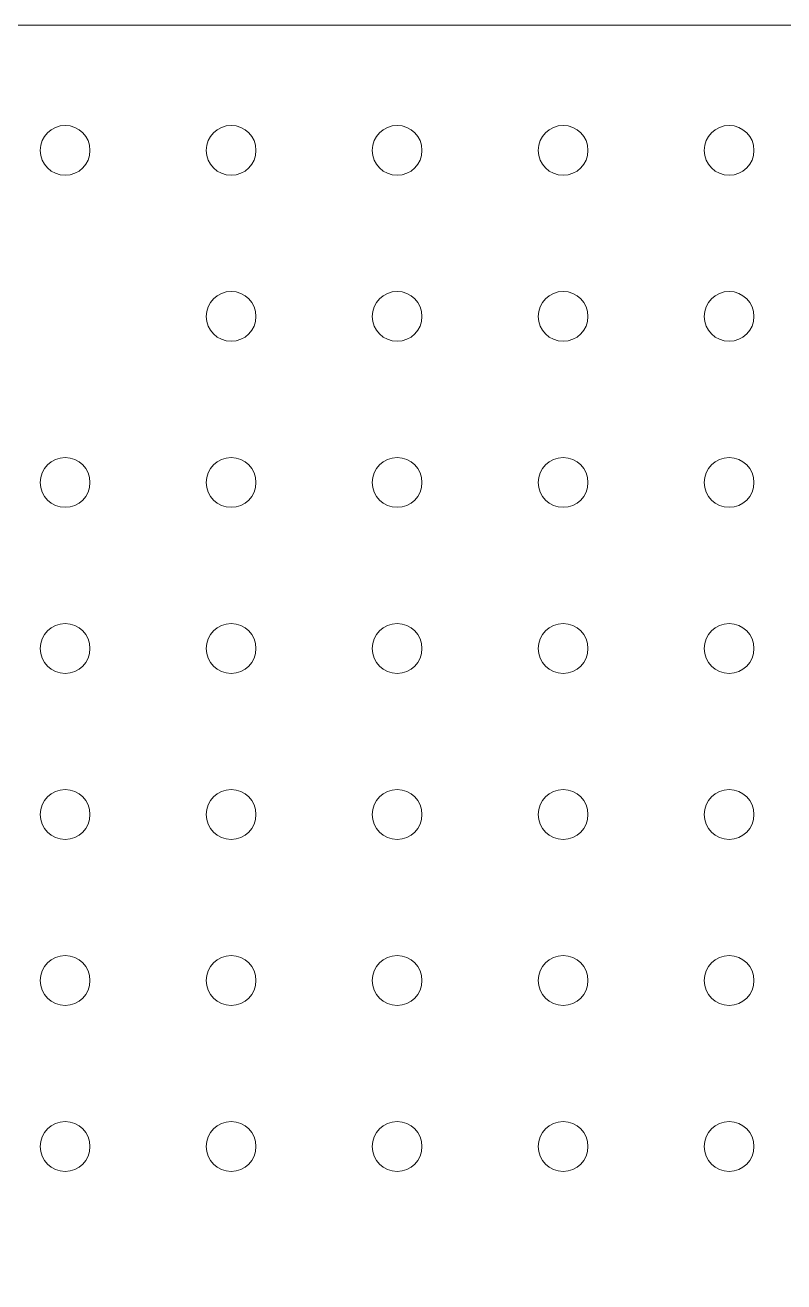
# Model space of a CAD drawing. Header units: millimetres. Extents: x -343 to 152, y -236 to 152.
# Drawn here: x -107.5 to -61.8, y 76.7 to 152.4 of the extents above; entities that cross this region are included whole.
import ezdxf

# ---------------------------------------------------------------- set-up
doc = ezdxf.new("R2010")
doc.units = ezdxf.units.MM
doc.header["$MEASUREMENT"] = 0
doc.layers.add('Layer 1', color=7, linetype='Continuous')

msp = doc.modelspace()

# ---------------------------------------------------------------- linework, layer by layer
at = {"layer": 'Layer 1', "color": 1, "lineweight": 20}
msp.add_open_spline([(-152.5693, -152.5693), (-152.5693, -152.5693), (152.4307, -152.5693), (152.4307, -152.5693), (152.4307, -152.5693), (152.4307, 152.4307), (152.4307, 152.4307), (152.4307, 152.4307), (-152.5693, 152.4307), (-152.5693, 152.4307), (-152.5693, 152.4307), (-152.5693, -152.5693), (-152.5693, -152.5693)], degree=3, knots=[0, 0, 0, 0, 0.25, 0.25, 0.25, 0.5, 0.5, 0.5, 0.75, 0.75, 0.75, 1, 1, 1, 1], dxfattribs=at)
at = {"layer": 'Layer 1', "color": 253, "lineweight": 9}
for points in [[(-105.058, 146.3891), (-105.8864, 146.3891), (-106.5579, 145.7175), (-106.5579, 144.889), (-106.5579, 144.0606), (-105.8864, 143.3891), (-105.058, 143.3891), (-104.2295, 143.3891), (-103.558, 144.0606), (-103.558, 144.889), (-103.558, 145.7175), (-104.2295, 146.3891), (-105.058, 146.3891)], [(-95.058, 146.3891), (-95.8863, 146.3891), (-96.558, 145.7175), (-96.558, 144.889), (-96.558, 144.0606), (-95.8863, 143.3891), (-95.058, 143.3891), (-94.2296, 143.3891), (-93.5579, 144.0606), (-93.5579, 144.889), (-93.5579, 145.7175), (-94.2296, 146.3891), (-95.058, 146.3891)], [(-85.0579, 146.3891), (-85.8864, 146.3891), (-86.5579, 145.7175), (-86.5579, 144.889), (-86.5579, 144.0606), (-85.8864, 143.3891), (-85.0579, 143.3891), (-84.2295, 143.3891), (-83.558, 144.0606), (-83.558, 144.889), (-83.558, 145.7175), (-84.2295, 146.3891), (-85.0579, 146.3891)], [(-75.058, 146.3891), (-75.8863, 146.3891), (-76.5579, 145.7175), (-76.5579, 144.889), (-76.5579, 144.0606), (-75.8863, 143.3891), (-75.058, 143.3891), (-74.2296, 143.3891), (-73.5579, 144.0606), (-73.5579, 144.889), (-73.5579, 145.7175), (-74.2296, 146.3891), (-75.058, 146.3891)], [(-65.0579, 146.3891), (-65.8863, 146.3891), (-66.558, 145.7175), (-66.558, 144.889), (-66.558, 144.0606), (-65.8863, 143.3891), (-65.0579, 143.3891), (-64.2295, 143.3891), (-63.558, 144.0606), (-63.558, 144.889), (-63.558, 145.7175), (-64.2295, 146.3891), (-65.0579, 146.3891)], [(-95.058, 136.389), (-95.8863, 136.389), (-96.558, 135.7175), (-96.558, 134.8891), (-96.558, 134.0607), (-95.8863, 133.389), (-95.058, 133.389), (-94.2296, 133.389), (-93.5579, 134.0607), (-93.5579, 134.8891), (-93.5579, 135.7175), (-94.2296, 136.389), (-95.058, 136.389)], [(-85.0579, 136.389), (-85.8864, 136.389), (-86.5579, 135.7175), (-86.5579, 134.8891), (-86.5579, 134.0607), (-85.8864, 133.389), (-85.0579, 133.389), (-84.2295, 133.389), (-83.558, 134.0607), (-83.558, 134.8891), (-83.558, 135.7175), (-84.2295, 136.389), (-85.0579, 136.389)], [(-75.058, 136.389), (-75.8863, 136.389), (-76.5579, 135.7175), (-76.5579, 134.8891), (-76.5579, 134.0607), (-75.8863, 133.389), (-75.058, 133.389), (-74.2296, 133.389), (-73.5579, 134.0607), (-73.5579, 134.8891), (-73.5579, 135.7175), (-74.2296, 136.389), (-75.058, 136.389)], [(-65.0579, 136.389), (-65.8863, 136.389), (-66.558, 135.7175), (-66.558, 134.8891), (-66.558, 134.0607), (-65.8863, 133.389), (-65.0579, 133.389), (-64.2295, 133.389), (-63.558, 134.0607), (-63.558, 134.8891), (-63.558, 135.7175), (-64.2295, 136.389), (-65.0579, 136.389)], [(-105.058, 126.3891), (-105.8864, 126.3891), (-106.5579, 125.7174), (-106.5579, 124.889), (-106.5579, 124.0607), (-105.8864, 123.389), (-105.058, 123.389), (-104.2295, 123.389), (-103.558, 124.0607), (-103.558, 124.889), (-103.558, 125.7174), (-104.2295, 126.3891), (-105.058, 126.3891)], [(-95.058, 126.3891), (-95.8863, 126.3891), (-96.558, 125.7174), (-96.558, 124.889), (-96.558, 124.0607), (-95.8863, 123.389), (-95.058, 123.389), (-94.2296, 123.389), (-93.5579, 124.0607), (-93.5579, 124.889), (-93.5579, 125.7174), (-94.2296, 126.3891), (-95.058, 126.3891)], [(-85.0579, 126.3891), (-85.8864, 126.3891), (-86.5579, 125.7174), (-86.5579, 124.889), (-86.5579, 124.0607), (-85.8864, 123.389), (-85.0579, 123.389), (-84.2295, 123.389), (-83.558, 124.0607), (-83.558, 124.889), (-83.558, 125.7174), (-84.2295, 126.3891), (-85.0579, 126.3891)], [(-75.058, 126.3891), (-75.8863, 126.3891), (-76.5579, 125.7174), (-76.5579, 124.889), (-76.5579, 124.0607), (-75.8863, 123.389), (-75.058, 123.389), (-74.2296, 123.389), (-73.5579, 124.0607), (-73.5579, 124.889), (-73.5579, 125.7174), (-74.2296, 126.3891), (-75.058, 126.3891)], [(-65.0579, 126.3891), (-65.8863, 126.3891), (-66.558, 125.7174), (-66.558, 124.889), (-66.558, 124.0607), (-65.8863, 123.389), (-65.0579, 123.389), (-64.2295, 123.389), (-63.558, 124.0607), (-63.558, 124.889), (-63.558, 125.7174), (-64.2295, 126.3891), (-65.0579, 126.3891)], [(-105.058, 116.389), (-105.8864, 116.389), (-106.5579, 115.7175), (-106.5579, 114.8891), (-106.5579, 114.0606), (-105.8864, 113.3891), (-105.058, 113.3891), (-104.2295, 113.3891), (-103.558, 114.0606), (-103.558, 114.8891), (-103.558, 115.7175), (-104.2295, 116.389), (-105.058, 116.389)], [(-95.058, 116.389), (-95.8863, 116.389), (-96.558, 115.7175), (-96.558, 114.8891), (-96.558, 114.0606), (-95.8863, 113.3891), (-95.058, 113.3891), (-94.2296, 113.3891), (-93.5579, 114.0606), (-93.5579, 114.8891), (-93.5579, 115.7175), (-94.2296, 116.389), (-95.058, 116.389)], [(-85.0579, 116.389), (-85.8864, 116.389), (-86.5579, 115.7175), (-86.5579, 114.8891), (-86.5579, 114.0606), (-85.8864, 113.3891), (-85.0579, 113.3891), (-84.2295, 113.3891), (-83.558, 114.0606), (-83.558, 114.8891), (-83.558, 115.7175), (-84.2295, 116.389), (-85.0579, 116.389)], [(-75.058, 116.389), (-75.8863, 116.389), (-76.5579, 115.7175), (-76.5579, 114.8891), (-76.5579, 114.0606), (-75.8863, 113.3891), (-75.058, 113.3891), (-74.2296, 113.3891), (-73.5579, 114.0606), (-73.5579, 114.8891), (-73.5579, 115.7175), (-74.2296, 116.389), (-75.058, 116.389)], [(-65.0579, 116.389), (-65.8863, 116.389), (-66.558, 115.7175), (-66.558, 114.8891), (-66.558, 114.0606), (-65.8863, 113.3891), (-65.0579, 113.3891), (-64.2295, 113.3891), (-63.558, 114.0606), (-63.558, 114.8891), (-63.558, 115.7175), (-64.2295, 116.389), (-65.0579, 116.389)], [(-105.058, 106.3891), (-105.8864, 106.3891), (-106.5579, 105.7174), (-106.5579, 104.889), (-106.5579, 104.0607), (-105.8864, 103.389), (-105.058, 103.389), (-104.2295, 103.389), (-103.558, 104.0607), (-103.558, 104.889), (-103.558, 105.7174), (-104.2295, 106.3891), (-105.058, 106.3891)], [(-95.058, 106.3891), (-95.8863, 106.3891), (-96.558, 105.7174), (-96.558, 104.889), (-96.558, 104.0607), (-95.8863, 103.389), (-95.058, 103.389), (-94.2296, 103.389), (-93.5579, 104.0607), (-93.5579, 104.889), (-93.5579, 105.7174), (-94.2296, 106.3891), (-95.058, 106.3891)], [(-85.0579, 106.3891), (-85.8864, 106.3891), (-86.5579, 105.7174), (-86.5579, 104.889), (-86.5579, 104.0607), (-85.8864, 103.389), (-85.0579, 103.389), (-84.2295, 103.389), (-83.558, 104.0607), (-83.558, 104.889), (-83.558, 105.7174), (-84.2295, 106.3891), (-85.0579, 106.3891)], [(-75.058, 106.3891), (-75.8863, 106.3891), (-76.5579, 105.7174), (-76.5579, 104.889), (-76.5579, 104.0607), (-75.8863, 103.389), (-75.058, 103.389), (-74.2296, 103.389), (-73.5579, 104.0607), (-73.5579, 104.889), (-73.5579, 105.7174), (-74.2296, 106.3891), (-75.058, 106.3891)], [(-65.0579, 106.3891), (-65.8863, 106.3891), (-66.558, 105.7174), (-66.558, 104.889), (-66.558, 104.0607), (-65.8863, 103.389), (-65.0579, 103.389), (-64.2295, 103.389), (-63.558, 104.0607), (-63.558, 104.889), (-63.558, 105.7174), (-64.2295, 106.3891), (-65.0579, 106.3891)], [(-105.058, 96.389), (-105.8864, 96.389), (-106.5579, 95.7175), (-106.5579, 94.889), (-106.5579, 94.0606), (-105.8864, 93.3891), (-105.058, 93.3891), (-104.2295, 93.3891), (-103.558, 94.0606), (-103.558, 94.889), (-103.558, 95.7175), (-104.2295, 96.389), (-105.058, 96.389)], [(-95.058, 96.389), (-95.8863, 96.389), (-96.558, 95.7175), (-96.558, 94.889), (-96.558, 94.0606), (-95.8863, 93.3891), (-95.058, 93.3891), (-94.2296, 93.3891), (-93.5579, 94.0606), (-93.5579, 94.889), (-93.5579, 95.7175), (-94.2296, 96.389), (-95.058, 96.389)], [(-85.0579, 96.389), (-85.8864, 96.389), (-86.5579, 95.7175), (-86.5579, 94.889), (-86.5579, 94.0606), (-85.8864, 93.3891), (-85.0579, 93.3891), (-84.2295, 93.3891), (-83.558, 94.0606), (-83.558, 94.889), (-83.558, 95.7175), (-84.2295, 96.389), (-85.0579, 96.389)], [(-75.058, 96.389), (-75.8863, 96.389), (-76.5579, 95.7175), (-76.5579, 94.889), (-76.5579, 94.0606), (-75.8863, 93.3891), (-75.058, 93.3891), (-74.2296, 93.3891), (-73.5579, 94.0606), (-73.5579, 94.889), (-73.5579, 95.7175), (-74.2296, 96.389), (-75.058, 96.389)], [(-65.0579, 96.389), (-65.8863, 96.389), (-66.558, 95.7175), (-66.558, 94.889), (-66.558, 94.0606), (-65.8863, 93.3891), (-65.0579, 93.3891), (-64.2295, 93.3891), (-63.558, 94.0606), (-63.558, 94.889), (-63.558, 95.7175), (-64.2295, 96.389), (-65.0579, 96.389)], [(-105.058, 86.3891), (-105.8864, 86.3891), (-106.5579, 85.7174), (-106.5579, 84.8891), (-106.5579, 84.0607), (-105.8864, 83.389), (-105.058, 83.389), (-104.2295, 83.389), (-103.558, 84.0607), (-103.558, 84.8891), (-103.558, 85.7174), (-104.2295, 86.3891), (-105.058, 86.3891)], [(-95.058, 86.3891), (-95.8863, 86.3891), (-96.558, 85.7174), (-96.558, 84.8891), (-96.558, 84.0607), (-95.8863, 83.389), (-95.058, 83.389), (-94.2296, 83.389), (-93.5579, 84.0607), (-93.5579, 84.8891), (-93.5579, 85.7174), (-94.2296, 86.3891), (-95.058, 86.3891)], [(-85.0579, 86.3891), (-85.8864, 86.3891), (-86.5579, 85.7174), (-86.5579, 84.8891), (-86.5579, 84.0607), (-85.8864, 83.389), (-85.0579, 83.389), (-84.2295, 83.389), (-83.558, 84.0607), (-83.558, 84.8891), (-83.558, 85.7174), (-84.2295, 86.3891), (-85.0579, 86.3891)], [(-75.058, 86.3891), (-75.8863, 86.3891), (-76.5579, 85.7174), (-76.5579, 84.8891), (-76.5579, 84.0607), (-75.8863, 83.389), (-75.058, 83.389), (-74.2296, 83.389), (-73.5579, 84.0607), (-73.5579, 84.8891), (-73.5579, 85.7174), (-74.2296, 86.3891), (-75.058, 86.3891)], [(-65.0579, 86.3891), (-65.8863, 86.3891), (-66.558, 85.7174), (-66.558, 84.8891), (-66.558, 84.0607), (-65.8863, 83.389), (-65.0579, 83.389), (-64.2295, 83.389), (-63.558, 84.0607), (-63.558, 84.8891), (-63.558, 85.7174), (-64.2295, 86.3891), (-65.0579, 86.3891)]]:
    msp.add_open_spline(points, degree=3, knots=[0, 0, 0, 0, 0.25, 0.25, 0.25, 0.5, 0.5, 0.5, 0.75, 0.75, 0.75, 1, 1, 1, 1], dxfattribs=at)

doc.saveas('drawing.dxf')
